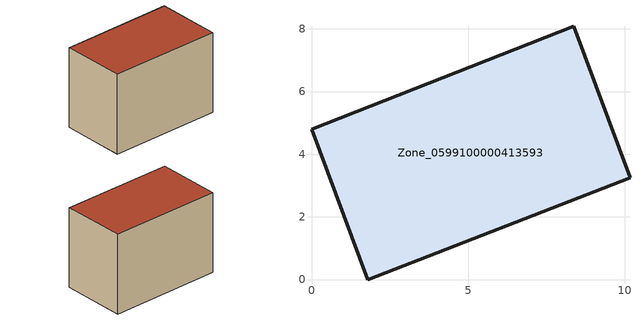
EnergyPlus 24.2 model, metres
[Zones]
Zone_0599100000413593
 floor ground (C_G): 0,4.8 8.37,8.08 10.17,3.26 1.79,0 z3.26
 wall outside (C_F): 8.37,8.08 0,4.8 1.79,0 10.17,3.26 8.37,8.08 z3.26:9.61
 roof outside (C_R): 1.79,0 10.17,3.26 8.37,8.08 0,4.8 z9.61
[BUILDING]
Pand.0599100000413593: North Axis=0; Terrain=City; Loads Convergence Tolerance Value=0.04; Temperature Convergence Tolerance Value=0.4; Solar Distribution=FullExterior; Maximum Number of Warmup Days=25; Minimum Number of Warmup Days=1
[Site:Location]
Rotterdam.The.Hague.AP_ZH_NLD Design_Conditions: Latitude=51.96; Longitude=4.45; Time Zone=1; Elevation=-4.5
[SITE:GROUNDTEMPERATURE:BUILDINGSURFACE]
18, 18, 18, 18, 18, 18, 18, 18, 18, 18, 18, 18
[MATERIAL] Thermal Absorptance=0.9; Solar Absorptance=0.7; Visible Absorptance=0.7
Name | Roughness | Thickness | Conductivity | Density | Specific Heat
G.TI.1992-2005 | MediumSmooth | 0.15 | 0.06 | 540 | 1210
F.TI.1992-2005 | Rough | 0.3 | 0.12 | 1920 | 840
R.TI.1992-2005 | MediumRough | 0.2 | 0.08 | 1500 | 1000
[CONSTRUCTION]
C_G: G.TI.1992-2005
C_F: F.TI.1992-2005
C_R: R.TI.1992-2005
[ZONE]
Zone_0599100000413593: Type=1; Multiplier=1; Ceiling Height=Autocalculate; Volume=Autocalculate; Floor Area=autocalculate; Part of Total Floor Area=Yes
[ZONEINFILTRATION:DESIGNFLOWRATE]
Infil_Zone_0599100000413593: Zone or ZoneList or Space or SpaceList=Zone_0599100000413593; Schedule=AlwaysOn; Design Flow Rate Calculation Method=Flow/Area; Flow Rate per Floor Area=0.0015; Constant Term Coefficient=1; Temperature Term Coefficient=0; Velocity Term Coefficient=0; Velocity Squared Term Coefficient=0
[HVACTEMPLATE:ZONE:IDEALLOADSAIRSYSTEM]
Zone_0599100000413593: Maximum Heating Supply Air Temperature=50; Minimum Cooling Supply Air Temperature=13; Maximum Heating Supply Air Humidity Ratio=0.0156; Minimum Cooling Supply Air Humidity Ratio=0.0077; Heating Limit=NoLimit; Cooling Limit=NoLimit; Dehumidification Control Type=ConstantSensibleHeatRatio; Cooling Sensible Heat Ratio=0.7; Dehumidification Setpoint=60; Humidification Control Type=None; Humidification Setpoint=30; Outdoor Air Method=None; Outdoor Air Flow Rate per Person=0.00944; Outdoor Air Flow Rate per Zone Floor Area=0; Outdoor Air Flow Rate per Zone=0; Demand Controlled Ventilation Type=None; Outdoor Air Economizer Type=NoEconomizer; Heat Recovery Type=None; Sensible Heat Recovery Effectiveness=0.7; Latent Heat Recovery Effectiveness=0.65
[ZONECONTROL:THERMOSTAT]
ThermostatControl_Zone_0599100000413593: Zone or ZoneList=Zone_0599100000413593; Control Type Schedule=DualSetpointControlType; Control 1=Thermostat_Zone_0599100000413593; Temperature Difference Between Cutout And Setpoint=0
[THERMOSTATSETPOINT:DUALSETPOINT]
Thermostat_Zone_0599100000413593: Heating Setpoint Temperature Schedule=HeatingSetpoint_Zone_0599100000413593; Cooling Setpoint Temperature Schedule=CoolingSetpoint_Zone_0599100000413593
[SCHEDULE:COMPACT]
HeatingSetpoint_Zone_0599100000413593: Through: 12/31, For: AllDays, Until: 24:00, 21
CoolingSetpoint_Zone_0599100000413593: Through: 12/31, For: AllDays, Until: 24:00, 24
DualSetpointControlType: Through: 12/31, For: AllDays, Until: 24:00, 4
AlwaysOn: Through: 12/31, For: AllDays, Until: 24:00, 1
